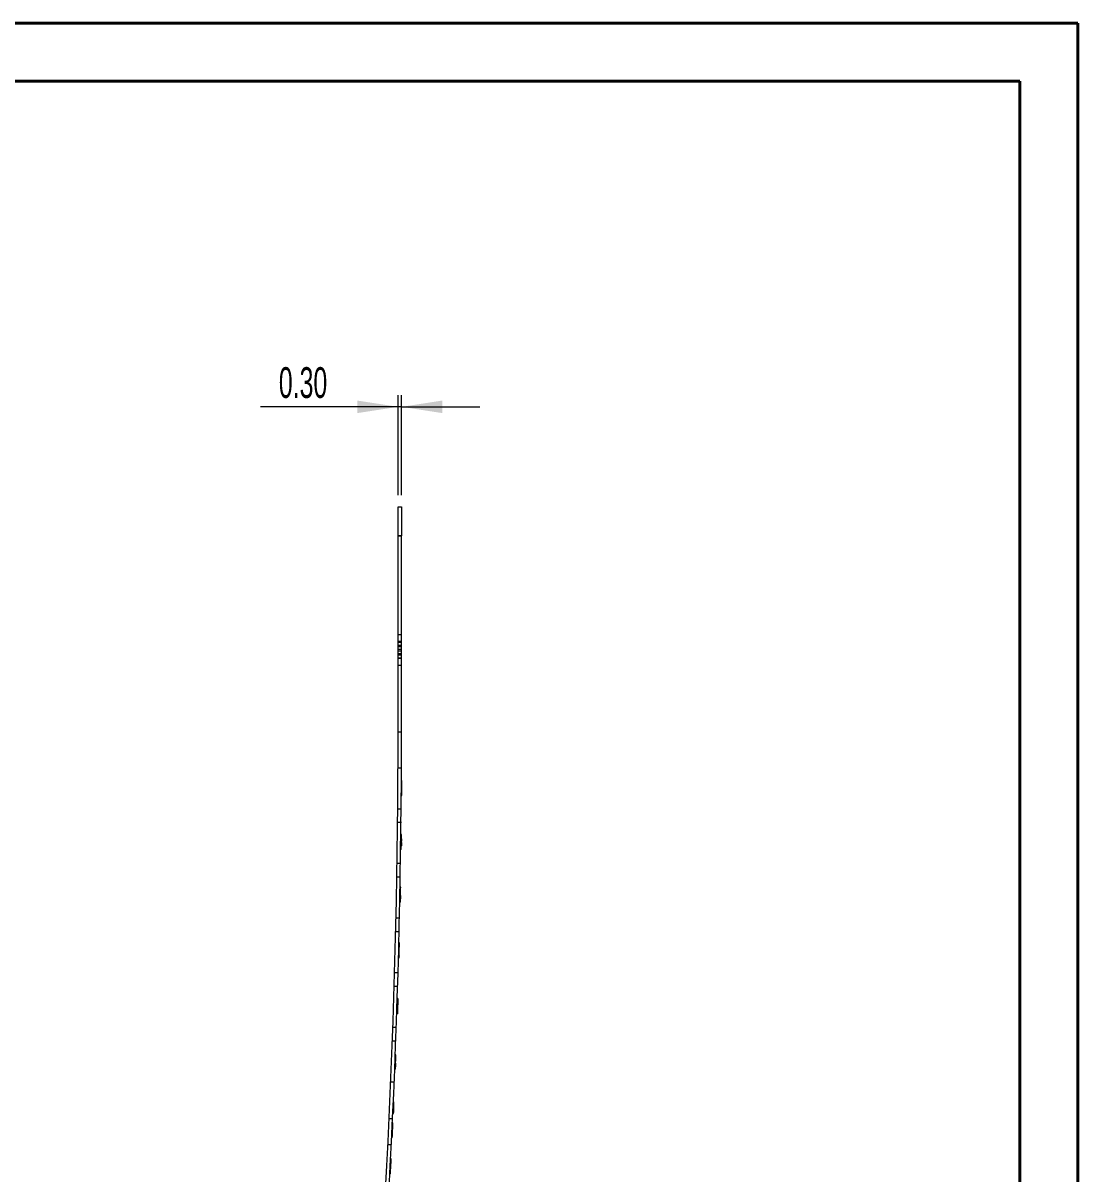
# Model space of a CAD drawing. Header units: millimetres. Extents: x -568 to 210, y 0 to 297.
# Drawn here: x 119.3 to 210.1, y 198.2 to 297.2 of the extents above; entities that cross this region are included whole.
import ezdxf

# ---------------------------------------------------------------- set-up
doc = ezdxf.new("R2010")
doc.units = ezdxf.units.MM
doc.linetypes.add('HIDDEN', pattern=[1.905, 1.27, -0.635])
doc.styles.add('SLDTEXTSTYLE2', font='TXT', dxfattribs={"width": 0.605})
doc.dimstyles.new('SLDDIMSTYLE3', dxfattribs={"dimtxt": 2.568319, "dimasz": 3.5, "dimexe": 0, "dimexo": 0.0625, "dimgap": 0.64208, "dimtad": 2, "dimrnd": 1e-09, "dimzin": 4, "dimdsep": 46, "dimtxsty": 'SLDTEXTSTYLE2', "dimsah": 1, "dimcen": 0.09, "dimadec": 0, "dimazin": 0, "dimtfac": 1, "dimtofl": 0, "dimtmove": 0, "dimatfit": 3, "dimfxl": 1, "dimtolj": 1, "dimtzin": 12, "dimarcsym": 0})
doc.dimstyles.new('SLDDIMSTYLE4', dxfattribs={"dimtxt": 2.568319, "dimasz": 3.5, "dimexe": 0, "dimexo": 0.0625, "dimgap": 0.64208, "dimtad": 2, "dimrnd": 1e-09, "dimzin": 12, "dimdsep": 46, "dimtxsty": 'SLDTEXTSTYLE2', "dimblk1": 'NONE', "dimblk2": 'NONE', "dimsah": 1, "dimcen": 0.09, "dimadec": 0, "dimazin": 0, "dimtfac": 1, "dimtofl": 0, "dimtmove": 0, "dimatfit": 3, "dimldrblk": 'NONE', "dimfxl": 1, "dimtolj": 1, "dimtzin": 12, "dimarcsym": 0})

# ---------------------------------------------------------------- blocks, each defined once
blk = doc.blocks.new('*D35')
at = {"color": 7, "linetype": 'Continuous', "lineweight": 0}
for p, q in [((151.562, 256.585), (151.562, 265.191)), ((151.862, 256.585), (151.862, 265.191)), ((151.562, 264.191), (139.716, 264.191)), ((151.862, 264.191), (151.562, 264.191)), ((151.862, 264.191), (158.592, 264.191))]:
    blk.add_line(p, q, dxfattribs=at)
for points in [[(151.562, 264.191), (148.062, 264.73), (148.062, 263.653)], [(151.862, 264.191), (155.362, 263.653), (155.362, 264.73)]]:
    blk.add_solid(points, dxfattribs=at)
at = {"color": 7, "linetype": 'Continuous', "lineweight": 0, "insert": (141.304, 267.602), "char_height": 2.6458, "attachment_point": 1, "style": 'SLDTEXTSTYLE2'}
blk.add_mtext('0.30', dxfattribs=at)
blk = doc.blocks.new('*D37')
at = {"color": 7, "linetype": 'Continuous', "lineweight": 0, "attachment_point": 1, "rotation": 353.19613, "style": 'SLDTEXTSTYLE2'}
for s, insert, char_height in [('R', (122.812, 157.195), 2.646), ('719.48', (125.34, 156.894), 2.6458)]:
    blk.add_mtext(s, dxfattribs=dict(at, insert=insert, char_height=char_height))
blk = doc.blocks.new('_NONE')

msp = doc.modelspace()

# ---------------------------------------------------------------- linework, layer by layer
at = {"color": 7, "linetype": 'Continuous', "lineweight": 40}
for p, q in [((0.079, 297.215), (210.079, 297.215)), ((210.079, 0.215), (210.079, 297.215)), ((210.079, 292.215), (210.079, 297.215)), ((10.079, 292.215), (205.079, 292.215)), ((205.079, 5.215), (205.079, 292.215))]:
    msp.add_line(p, q, dxfattribs=at)
at = {"color": 7, "linetype": 'Continuous', "lineweight": 15}
for p, q in [((151.562, 255.585), (151.862, 255.585)), ((151.562, 253.085), (151.562, 255.585)), ((151.862, 255.585), (151.862, 253.085)), ((151.862, 253.085), (151.562, 253.085)), ((151.562, 236.185), (151.562, 253.085)), ((151.862, 236.185), (151.862, 253.085)), ((151.562, 243.996), (151.524, 243.996)), ((151.899, 243.996), (151.862, 243.996)), ((151.524, 242.559), (151.562, 242.559)), ((151.862, 242.559), (151.899, 242.559)), ((151.862, 236.185), (151.562, 236.185)), ((151.9, 232.052), (151.85, 232.052)), ((151.9, 232.035), (151.85, 232.035)), ((151.891, 230.751), (151.841, 230.751)), ((151.891, 230.735), (151.841, 230.735)), ((151.841, 226.117), (151.791, 226.117)), ((151.764, 221.584), (151.714, 221.584)), ((151.65, 216.781), (151.6, 216.781)), ((151.65, 216.765), (151.6, 216.765)), ((151.505, 211.978), (151.455, 211.978)), ((151.527, 212.646), (151.477, 212.646)), ((151.325, 207.139), (151.275, 207.139)), ((151.21, 204.404), (151.16, 204.404)), ((151.163, 203.363), (151.113, 203.363)), ((151.164, 203.376), (151.114, 203.376)), ((151.127, 202.592), (151.077, 202.592)), ((151.066, 201.308), (151.016, 201.308)), ((150.975, 199.477), (150.925, 199.477)), ((150.976, 199.494), (150.926, 199.494)), ((150.908, 198.193), (150.858, 198.193))]:
    msp.add_line(p, q, dxfattribs=at)
at = {"color": 7, "linetype": 'HIDDEN', "lineweight": 0}
for p, q in [((151.562, 253.085), (151.862, 253.085)), ((151.562, 244.593), (151.862, 244.593)), ((151.862, 243.996), (151.562, 243.996)), ((151.562, 243.993), (151.862, 243.993)), ((151.562, 243.952), (151.862, 243.952)), ((151.562, 243.694), (151.862, 243.694)), ((151.562, 243.625), (151.862, 243.625)), ((151.562, 243.607), (151.862, 243.607)), ((151.562, 243.582), (151.862, 243.582)), ((151.562, 243.341), (151.862, 243.341)), ((151.562, 243.211), (151.862, 243.211)), ((151.562, 242.975), (151.862, 242.975)), ((151.562, 242.946), (151.862, 242.946)), ((151.562, 242.931), (151.862, 242.931)), ((151.562, 242.848), (151.862, 242.848)), ((151.562, 242.601), (151.862, 242.601)), ((151.562, 242.56), (151.862, 242.56)), ((151.562, 242.559), (151.862, 242.559)), ((151.562, 241.96), (151.862, 241.96)), ((151.862, 233.115), (151.555, 233.115)), ((151.899, 231.887), (151.849, 231.887)), ((151.892, 230.907), (151.842, 230.907)), ((151.892, 230.899), (151.842, 230.899)), ((151.892, 230.883), (151.842, 230.883)), ((151.894, 231.204), (151.844, 231.204)), ((151.894, 231.162), (151.844, 231.162)), ((151.894, 231.146), (151.844, 231.146)), ((151.894, 231.115), (151.844, 231.115)), ((151.895, 231.344), (151.845, 231.344)), ((151.895, 231.294), (151.845, 231.294)), ((151.896, 231.403), (151.846, 231.403)), ((151.896, 231.403), (151.846, 231.403)), ((151.897, 231.65), (151.847, 231.65)), ((151.897, 231.632), (151.847, 231.632)), ((151.532, 229.615), (151.862, 229.615)), ((151.862, 228.415), (151.52, 228.415)), ((151.851, 226.858), (151.801, 226.858)), ((151.851, 226.841), (151.801, 226.841)), ((151.851, 226.817), (151.801, 226.817)), ((151.853, 227.023), (151.803, 227.023)), ((151.853, 227.016), (151.803, 227.016)), ((151.853, 227.008), (151.803, 227.008)), ((151.853, 226.998), (151.803, 226.998)), ((151.854, 227.055), (151.804, 227.055)), ((151.854, 227.051), (151.804, 227.051)), ((151.856, 227.253), (151.806, 227.253)), ((151.856, 227.226), (151.806, 227.226)), ((151.857, 227.291), (151.807, 227.291)), ((151.858, 227.401), (151.808, 227.401)), ((151.858, 227.382), (151.808, 227.382)), ((151.843, 226.265), (151.793, 226.265)), ((151.845, 226.388), (151.795, 226.388)), ((151.845, 226.356), (151.795, 226.356)), ((151.846, 226.471), (151.796, 226.471)), ((151.847, 226.512), (151.797, 226.512)), ((151.849, 226.709), (151.799, 226.709)), ((151.849, 226.693), (151.799, 226.693)), ((151.849, 226.687), (151.799, 226.687)), ((151.849, 226.661), (151.799, 226.661)), ((151.849, 226.66), (151.799, 226.66)), ((151.849, 226.646), (151.799, 226.646)), ((151.85, 226.769), (151.8, 226.769)), ((151.85, 226.766), (151.8, 226.766)), ((151.473, 224.915), (151.774, 224.915)), ((151.753, 223.715), (151.453, 223.715)), ((151.789, 222.868), (151.739, 222.868)), ((151.769, 221.855), (151.719, 221.855)), ((151.771, 221.967), (151.721, 221.967)), ((151.771, 221.938), (151.721, 221.938)), ((151.772, 221.982), (151.722, 221.982)), ((151.772, 221.979), (151.722, 221.979)), ((151.774, 222.127), (151.724, 222.127)), ((151.774, 222.113), (151.724, 222.113)), ((151.775, 222.176), (151.725, 222.176)), ((151.775, 222.16), (151.725, 222.16)), ((151.775, 222.154), (151.725, 222.154)), ((151.778, 222.308), (151.728, 222.308)), ((151.781, 222.482), (151.731, 222.482)), ((151.781, 222.464), (151.731, 222.464)), ((151.782, 222.521), (151.732, 222.521)), ((151.782, 222.518), (151.732, 222.518)), ((151.785, 222.67), (151.735, 222.67)), ((151.786, 222.72), (151.736, 222.72)), ((151.767, 221.732), (151.717, 221.732)), ((151.768, 221.778), (151.718, 221.778)), ((151.385, 220.215), (151.685, 220.215)), ((151.656, 219.015), (151.356, 219.015)), ((151.68, 217.917), (151.63, 217.917)), ((151.684, 218.065), (151.634, 218.065)), ((151.654, 216.929), (151.604, 216.929)), ((151.661, 217.176), (151.611, 217.176)), ((151.665, 217.357), (151.615, 217.357)), ((151.665, 217.335), (151.615, 217.335)), ((151.665, 217.326), (151.615, 217.326)), ((151.665, 217.324), (151.615, 217.324)), ((151.669, 217.505), (151.619, 217.505)), ((151.673, 217.662), (151.623, 217.662)), ((151.674, 217.68), (151.624, 217.68)), ((151.665, 217.335), (151.664, 217.315)), ((151.265, 215.515), (151.565, 215.515)), ((151.529, 214.315), (151.229, 214.315)), ((151.548, 213.295), (151.498, 213.295)), ((151.505, 211.994), (151.455, 211.994)), ((151.51, 212.142), (151.46, 212.142)), ((151.51, 212.126), (151.46, 212.126)), ((151.519, 212.405), (151.469, 212.405)), ((151.52, 212.447), (151.47, 212.447)), ((151.523, 212.539), (151.473, 212.539)), ((151.523, 212.521), (151.473, 212.521)), ((151.524, 212.548), (151.474, 212.548)), ((151.527, 212.646), (151.477, 212.646)), ((151.52, 212.447), (151.518, 212.383)), ((151.114, 210.815), (151.415, 210.815)), ((151.37, 209.615), (151.07, 209.615)), ((151.36, 208.02), (151.31, 208.02)), ((151.361, 208.038), (151.311, 208.038)), ((151.364, 208.097), (151.313, 208.097)), ((151.363, 208.077), (151.313, 208.077)), ((151.363, 208.073), (151.313, 208.073)), ((151.37, 208.275), (151.32, 208.275)), ((151.376, 208.423), (151.326, 208.423)), ((151.331, 207.287), (151.281, 207.287)), ((151.336, 207.41), (151.286, 207.41)), ((151.339, 207.465), (151.289, 207.465)), ((151.34, 207.494), (151.29, 207.494)), ((151.341, 207.534), (151.291, 207.534)), ((151.347, 207.682), (151.297, 207.682)), ((151.347, 207.669), (151.297, 207.669)), ((151.348, 207.715), (151.298, 207.715)), ((151.348, 207.709), (151.298, 207.709)), ((151.349, 207.732), (151.299, 207.732)), ((151.354, 207.864), (151.304, 207.864)), ((151.355, 207.88), (151.305, 207.88)), ((150.933, 206.115), (151.233, 206.115)), ((151.193, 204.022), (151.143, 204.022)), ((151.193, 204.022), (151.143, 204.022)), ((151.198, 204.127), (151.147, 204.127)), ((151.197, 204.127), (151.147, 204.127)), ((151.197, 204.124), (151.147, 204.124)), ((151.198, 204.14), (151.148, 204.14)), ((151.205, 204.285), (151.154, 204.285)), ((151.168, 203.482), (151.118, 203.482)), ((151.169, 203.499), (151.119, 203.499)), ((151.169, 203.495), (151.119, 203.495)), ((151.171, 203.546), (151.121, 203.546)), ((151.174, 203.593), (151.123, 203.593)), ((151.173, 203.587), (151.123, 203.587)), ((151.177, 203.66), (151.126, 203.66)), ((151.177, 203.68), (151.127, 203.68)), ((151.177, 203.664), (151.127, 203.664)), ((151.179, 203.719), (151.129, 203.719)), ((151.18, 203.733), (151.13, 203.733)), ((151.181, 203.754), (151.131, 203.754)), ((151.182, 203.779), (151.132, 203.779)), ((151.183, 203.8), (151.133, 203.8)), ((151.185, 203.837), (151.134, 203.837)), ((151.184, 203.836), (151.134, 203.836)), ((151.184, 203.833), (151.134, 203.833)), ((151.184, 203.825), (151.134, 203.825)), ((151.186, 203.859), (151.135, 203.859)), ((151.185, 203.851), (151.135, 203.851)), ((151.185, 203.846), (151.135, 203.846)), ((151.19, 203.969), (151.14, 203.969)), ((151.19, 203.959), (151.14, 203.959)), ((151.19, 203.956), (151.14, 203.956)), ((151.18, 203.733), (151.175, 203.623)), ((151.092, 202.926), (150.792, 202.926)), ((151.108, 202.189), (151.058, 202.189)), ((151.109, 202.207), (151.059, 202.207)), ((151.121, 202.444), (151.07, 202.444)), ((151.085, 201.703), (151.035, 201.703)), ((151.092, 201.852), (151.042, 201.852)), ((150.687, 200.722), (150.988, 200.722)), ((150.957, 199.129), (150.907, 199.129)), ((150.957, 199.115), (150.907, 199.115)), ((150.958, 199.145), (150.908, 199.145)), ((150.958, 199.142), (150.908, 199.142)), ((150.959, 199.154), (150.909, 199.154)), ((150.968, 199.346), (150.918, 199.346)), ((150.968, 199.329), (150.918, 199.329)), ((150.941, 198.818), (150.891, 198.818)), ((150.941, 198.816), (150.891, 198.816)), ((150.942, 198.835), (150.892, 198.835)), ((150.942, 198.833), (150.892, 198.833)), ((150.944, 198.868), (150.894, 198.868)), ((150.944, 198.865), (150.894, 198.865)), ((150.947, 198.934), (150.897, 198.934)), ((150.948, 198.949), (150.898, 198.949)), ((150.953, 199.041), (150.903, 199.041))]:
    msp.add_line(p, q, dxfattribs=at)
at = {"color": 7, "linetype": 'Continuous', "lineweight": 15}
for radius, start, end in [(719.48, 349.441428, 0), (719.78, 349.441328, 0), (719.83, 359.567494, 359.66971), (719.83, 359.198601, 359.300824), (719.83, 358.837728, 358.939961), (719.83, 358.455355, 358.557604), (719.83, 358.074159, 358.176428), (719.83, 357.687455, 357.789749), (719.83, 357.387681, 357.469535), (719.83, 357.22288, 357.32521), (719.83, 356.974621, 357.076974)]:
    msp.add_arc((-567.918, 236.185), radius, start, end, dxfattribs=at)
at = {"color": 7, "linetype": 'HIDDEN', "lineweight": 0}
for points, knots in [([(151.847, 231.65), (151.848, 231.669), (151.848, 231.688), (151.848, 231.707), (151.848, 231.726), (151.848, 231.746), (151.848, 231.766), (151.848, 231.805), (151.849, 231.846), (151.849, 231.887)], [0, 0, 0, 0, 0.0000634621, 0.0000634621, 0.0000634621, 0.000126978, 0.000126978, 0.000126978, 0.0002537667, 0.0002537667, 0.0002537667, 0.0002537667]), ([(151.853, 227.023), (151.853, 226.989), (151.853, 226.954), (151.852, 226.92), (151.852, 226.903), (151.852, 226.886), (151.851, 226.869), (151.851, 226.851), (151.851, 226.834), (151.851, 226.817)], [0, 0, 0, 0, 0.0001218969, 0.0001218969, 0.0001218969, 0.0001828456, 0.0001828456, 0.0001828456, 0.0002437946, 0.0002437946, 0.0002437946, 0.0002437946]), ([(151.795, 226.356), (151.794, 226.318), (151.794, 226.292), (151.793, 226.268), (151.793, 226.266), (151.793, 226.265)], [0, 0, 0, 0, 0.5, 0.5, 1, 1, 1, 1]), ([(151.849, 226.687), (151.849, 226.677), (151.849, 226.662), (151.848, 226.617), (151.848, 226.589), (151.847, 226.506), (151.846, 226.447), (151.845, 226.388)], [0, 0, 0, 0, 0.25, 0.25, 0.5, 0.5, 1, 1, 1, 1]), ([(151.849, 226.693), (151.849, 226.693), (151.849, 226.692), (151.849, 226.692), (151.849, 226.691), (151.849, 226.69), (151.849, 226.687)], [0.00002242502, 0.00002242502, 0.00002242502, 0.00002242502, 0.00004485882, 0.00004485882, 0.00004485882, 0.00008961254, 0.00008961254, 0.00008961254, 0.00008961254]), ([(151.731, 222.482), (151.732, 222.501), (151.732, 222.52), (151.732, 222.539), (151.733, 222.559), (151.733, 222.578), (151.733, 222.598), (151.734, 222.638), (151.735, 222.679), (151.736, 222.72)], [0, 0, 0, 0, 0.0000634621, 0.0000634621, 0.0000634621, 0.000126978, 0.000126978, 0.000126978, 0.0002538021, 0.0002538021, 0.0002538021, 0.0002538021]), ([(151.775, 222.154), (151.775, 222.143), (151.774, 222.129), (151.774, 222.084), (151.773, 222.056), (151.771, 221.973), (151.77, 221.914), (151.769, 221.855)], [0, 0, 0, 0, 0.25, 0.25, 0.5, 0.5, 1, 1, 1, 1]), ([(151.775, 222.16), (151.775, 222.16), (151.775, 222.159), (151.775, 222.159), (151.775, 222.158), (151.775, 222.157), (151.775, 222.154)], [0.00002242502, 0.00002242502, 0.00002242502, 0.00002242502, 0.00004485882, 0.00004485882, 0.00004485882, 0.00008961261, 0.00008961261, 0.00008961261, 0.00008961261]), ([(151.624, 217.68), (151.624, 217.699), (151.625, 217.718), (151.625, 217.737), (151.626, 217.756), (151.626, 217.776), (151.627, 217.796), (151.628, 217.835), (151.629, 217.876), (151.63, 217.917)], [0, 0, 0, 0, 0.0000634621, 0.0000634621, 0.0000634621, 0.000126978, 0.000126978, 0.000126978, 0.000253835, 0.000253835, 0.000253835, 0.000253835]), ([(151.655, 216.954), (151.655, 216.948), (151.654, 216.93), (151.654, 216.929), (151.654, 216.929)], [0, 0, 0, 0, 0.35589, 1, 1, 1, 1]), ([(151.492, 213.13), (151.492, 213.13), (151.492, 213.13), (151.492, 213.13), (151.492, 213.129), (151.492, 213.129), (151.492, 213.128), (151.492, 213.127), (151.492, 213.125), (151.492, 213.119)], [0, 0, 0, 0, 0.0000371946, 0.0000371946, 0.0000371946, 0.0000743921, 0.0000743921, 0.0000743921, 0.0001487442, 0.0001487442, 0.0001487442, 0.0001487442]), ([(151.511, 212.178), (151.511, 212.167), (151.51, 212.135), (151.51, 212.127), (151.51, 212.126), (151.51, 212.126)], [0, 0, 0, 0, 0.3180613, 0.8903991, 1, 1, 1, 1]), ([(151.311, 208.038), (151.312, 208.057), (151.313, 208.076), (151.313, 208.095), (151.314, 208.114), (151.315, 208.134), (151.316, 208.154), (151.317, 208.193), (151.319, 208.234), (151.32, 208.275)], [0, 0, 0, 0, 0.0000634621, 0.0000634621, 0.0000634621, 0.000126978, 0.000126978, 0.000126978, 0.0002539312, 0.0002539312, 0.0002539312, 0.0002539312]), ([(151.348, 207.709), (151.348, 207.699), (151.347, 207.685), (151.345, 207.639), (151.344, 207.612), (151.341, 207.528), (151.339, 207.469), (151.336, 207.41)], [0, 0, 0, 0, 0.25, 0.25, 0.5, 0.5, 1, 1, 1, 1]), ([(151.348, 207.715), (151.348, 207.715), (151.348, 207.715), (151.348, 207.714), (151.348, 207.713), (151.348, 207.712), (151.348, 207.709)], [0.00002242502, 0.00002242502, 0.00002242502, 0.00002242502, 0.00004485883, 0.00004485883, 0.00004485883, 0.00008961302, 0.00008961302, 0.00008961302, 0.00008961302]), ([(151.172, 203.554), (151.171, 203.544), (151.17, 203.515), (151.169, 203.488), (151.169, 203.484), (151.168, 203.482)], [0, 0, 0, 0, 0.232719, 0.62322, 1, 1, 1, 1]), ([(151.177, 203.664), (151.176, 203.654), (151.176, 203.645), (151.175, 203.635), (151.175, 203.625), (151.174, 203.615), (151.174, 203.605), (151.173, 203.585), (151.172, 203.566), (151.171, 203.546)], [0, 0, 0, 0, 0.0000296593, 0.0000296593, 0.0000296593, 0.0000593253, 0.0000593253, 0.0000593253, 0.0001186717, 0.0001186717, 0.0001186717, 0.0001186717]), ([(151.184, 203.833), (151.184, 203.824), (151.183, 203.813), (151.182, 203.776), (151.181, 203.755), (151.178, 203.688), (151.176, 203.64), (151.174, 203.593)], [0, 0, 0, 0, 0.25, 0.25, 0.5, 0.5, 1, 1, 1, 1]), ([(151.185, 203.837), (151.185, 203.837), (151.185, 203.837), (151.185, 203.837), (151.184, 203.836), (151.184, 203.835), (151.184, 203.833)], [0.00001794002, 0.00001794002, 0.00001794002, 0.00001794002, 0.00003588707, 0.00003588707, 0.00003588707, 0.00007169055, 0.00007169055, 0.00007169055, 0.00007169055]), ([(151.059, 202.207), (151.06, 202.226), (151.061, 202.245), (151.062, 202.264), (151.063, 202.283), (151.064, 202.303), (151.065, 202.323), (151.067, 202.362), (151.069, 202.403), (151.07, 202.444)], [0, 0, 0, 0, 0.0000634621, 0.0000634621, 0.0000634621, 0.0001269779, 0.0001269779, 0.0001269779, 0.0002540088, 0.0002540088, 0.0002540088, 0.0002540088]), ([(150.891, 198.816), (150.894, 198.881), (150.898, 198.945), (150.904, 199.071), (150.907, 199.133), (150.913, 199.237), (150.915, 199.277), (150.918, 199.333), (150.918, 199.344), (150.918, 199.346)], [0, 0, 0, 0, 0.25, 0.25, 0.5, 0.5, 0.75, 0.75, 1, 1, 1, 1]), ([(150.865, 198.325), (150.865, 198.327), (150.866, 198.337), (150.869, 198.388), (150.871, 198.427), (150.876, 198.52), (150.879, 198.576), (150.885, 198.694), (150.888, 198.755), (150.891, 198.816)], [0, 0, 0, 0, 0.25, 0.25, 0.5, 0.5, 0.75, 0.75, 1, 1, 1, 1]), ([(150.867, 198.348), (150.866, 198.346), (150.866, 198.345), (150.866, 198.344), (150.866, 198.343), (150.866, 198.343), (150.866, 198.342), (150.866, 198.342), (150.866, 198.342), (150.866, 198.341)], [0, 0, 0, 0, 0.00002756, 0.00002756, 0.00002756, 0.000055125, 0.000055125, 0.000055125, 0.0001101079, 0.0001101079, 0.0001101079, 0.0001101079]), ([(150.898, 198.949), (150.898, 198.946), (150.898, 198.943), (150.898, 198.941), (150.897, 198.939), (150.897, 198.938), (150.897, 198.937), (150.897, 198.935), (150.897, 198.934), (150.897, 198.934)], [0, 0, 0, 0, 0.0000390559, 0.0000390559, 0.0000390559, 0.0000779636, 0.0000779636, 0.0000779636, 0.0001554102, 0.0001554102, 0.0001554102, 0.0001554102])]:
    msp.add_open_spline(points, degree=3, knots=knots, dxfattribs=at)
msp.add_open_spline([(151.806, 227.253), (151.806, 227.252), (151.806, 227.251), (151.806, 227.226)], degree=3, dxfattribs=at)
at = {"color": 7, "linetype": 'Continuous', "lineweight": 15}
for points in [[(151.548, 213.295), (151.548, 213.293), (151.547, 213.281), (151.545, 213.217), (151.544, 213.169), (151.54, 213.044), (151.537, 212.969), (151.532, 212.812), (151.529, 212.729), (151.527, 212.646)], [(151.527, 212.646), (151.524, 212.561), (151.521, 212.478), (151.516, 212.315), (151.513, 212.236), (151.509, 212.102), (151.507, 212.049), (151.505, 211.988), (151.505, 211.979), (151.505, 211.978)]]:
    msp.add_open_spline(points, degree=3, knots=[0, 0, 0, 0, 0.25, 0.25, 0.5, 0.5, 0.75, 0.75, 1, 1, 1, 1], dxfattribs=at)

# ---------------------------------------------------------------- dimensions: what is measured, and where the dimension line sits
at = {"color": 7, "linetype": 'Continuous', "lineweight": 0}
dim = msp.add_linear_dim(base=(151.562, 264.191), p1=(151.862, 255.585), p2=(151.562, 255.585), dimstyle='SLDDIMSTYLE3', dxfattribs=at)
dim.commit()
dim.dimension.update_dxf_attribs({"geometry": '*D35', "text_midpoint": (144.733, 264.191), "dimtype": 160})
dim = msp.add_radius_dim(center=(-567.918, 236.185), mpoint=(0, 0), dimstyle='SLDDIMSTYLE4', dxfattribs=at)
dim.commit()
dim.dimension.update_dxf_attribs({"geometry": '*D37', "text_midpoint": (128.915, 153.045), "dimtype": 164})

doc.saveas('drawing.dxf')
